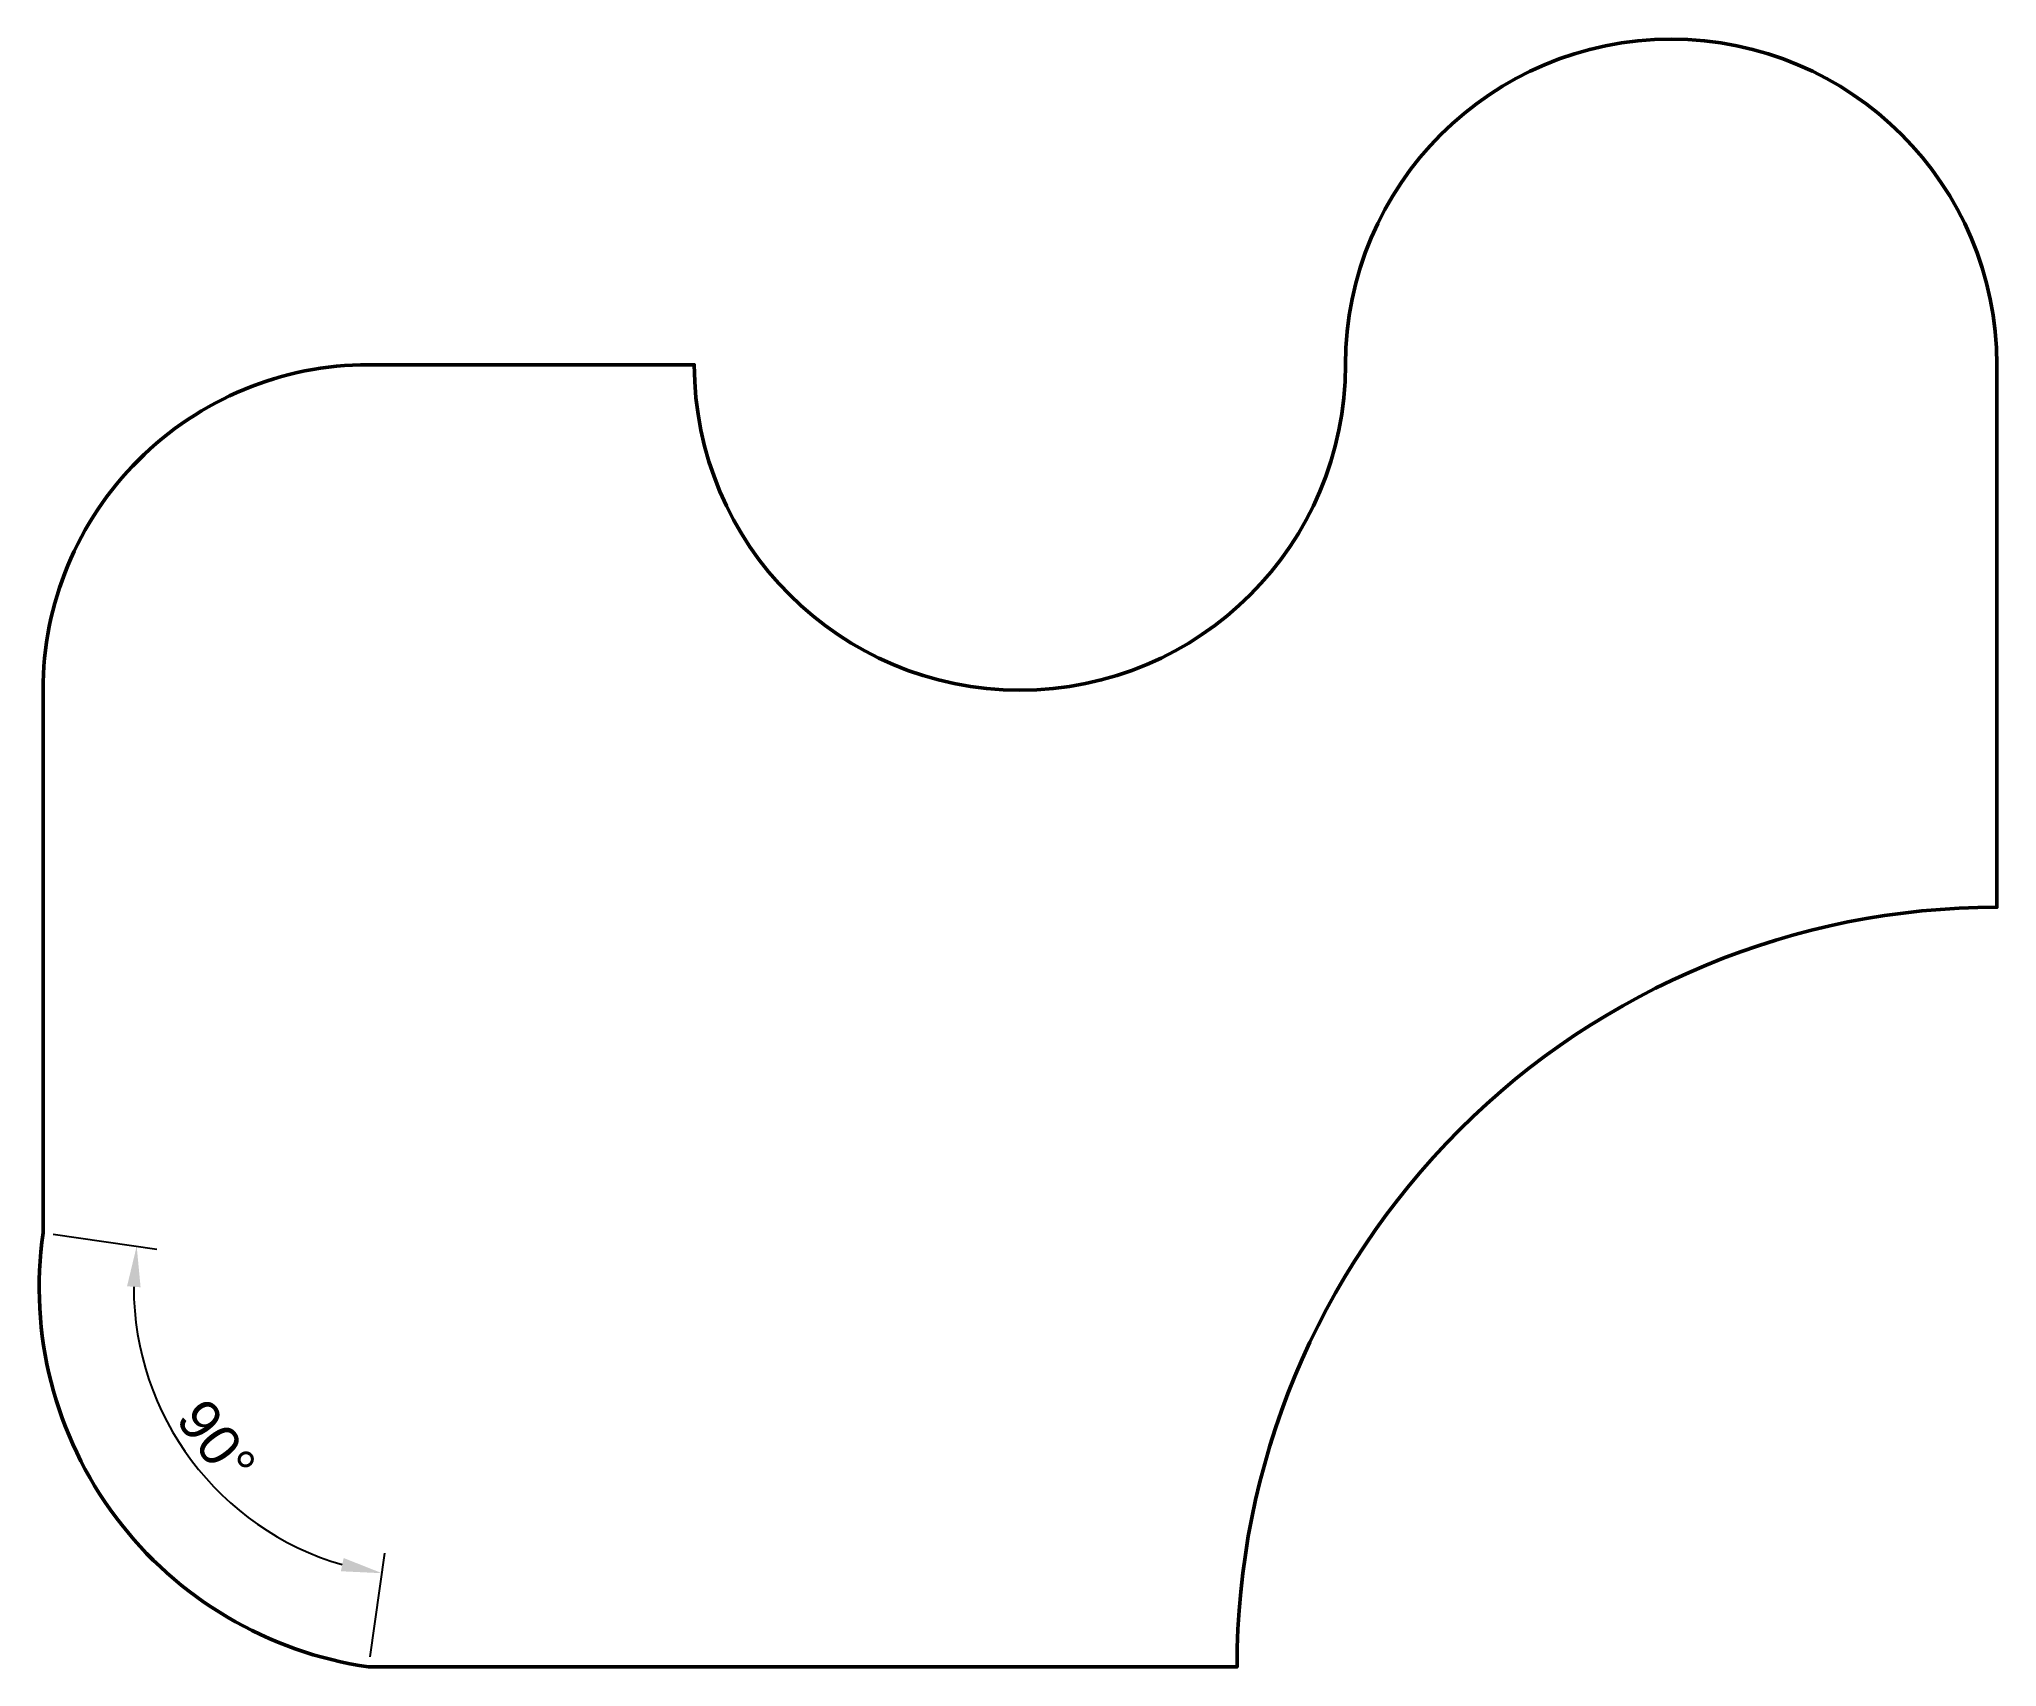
# Model space of a CAD drawing. Header units: millimetres. Extents: x 55 to 235, y 25 to 175.
import ezdxf

# ---------------------------------------------------------------- set-up
doc = ezdxf.new("R2010")
doc.units = ezdxf.units.MM
doc.layers.add('Kontur', color=170, linetype='Continuous', lineweight=50)
doc.layers.add('wymiar', color=10, linetype='Continuous')
doc.styles.get("Standard").update_dxf_attribs({"font": 'arial.ttf'})
doc.dimstyles.new('ISO-25', dxfattribs={"dimscale": 1.5, "dimtxt": 2.5, "dimasz": 2.5, "dimexe": 1.25, "dimexo": 0.625, "dimtad": 1, "dimtxsty": 'Standard', "dimcen": 2.5, "dimadec": 0, "dimazin": 0, "dimtfac": 1, "dimtmove": 0, "dimatfit": 3, "dimfxl": 1, "dimarcsym": 0})

# ---------------------------------------------------------------- blocks, each defined once
blk = doc.blocks.new('*D2')
at = {"layer": 'Defpoints', "color": 0, "transparency": 16777216}
for p in [(55, 65), (90, 60), (65.28, 50.08), (85, 25)]:
    blk.add_point(p, dxfattribs=at)
at = {"layer": 'wymiar', "color": 0, "lineweight": -2, "transparency": 16777216}
for p, q in [((55.93, 64.87), (65.49, 63.5)), ((85.13, 25.93), (86.5, 35.49))]:
    blk.add_line(p, q, dxfattribs=at)
blk.add_arc((90, 60), 26.64, 179.9432, 253.7966, dxfattribs=at)
at = {"layer": 'wymiar', "color": 0, "transparency": 16777216}
for points in [[(62.74, 60.07), (63.99, 59.98), (63.63, 63.77)], [(82.7, 35.03), (82.44, 33.81), (86.23, 33.63)]]:
    blk.add_solid(points, dxfattribs=at)
at = {"layer": 'wymiar', "color": 0, "transparency": 16777216, "insert": (70.97, 45.73), "char_height": 3.75, "attachment_point": 5, "rotation": 306.8699}
blk.add_mtext('90°', dxfattribs=at)

msp = doc.modelspace()

# ---------------------------------------------------------------- linework, layer by layer
at = {"layer": 'Kontur'}
msp.add_lwpolyline([(85, 25), (165, 25, -0.4142136), (235, 95), (235, 145, 1), (175, 145, -1), (115, 145), (85, 145, 0.4142136), (55, 115), (55, 65, 0.4142136), (85, 25, 0.4612412)], format="xyb", dxfattribs=at)

# ---------------------------------------------------------------- dimensions: what is measured, and where the dimension line sits
at = {"layer": 'wymiar'}
dim = msp.add_angular_dim_3p(base=(65.281, 50.078), center=(90, 60), p1=(55, 65), p2=(85, 25), dimstyle='ISO-25', dxfattribs=at)
dim.commit()
dim.dimension.update_dxf_attribs({"geometry": '*D2', "text_midpoint": (70.973, 45.73)})

doc.saveas('drawing.dxf')
